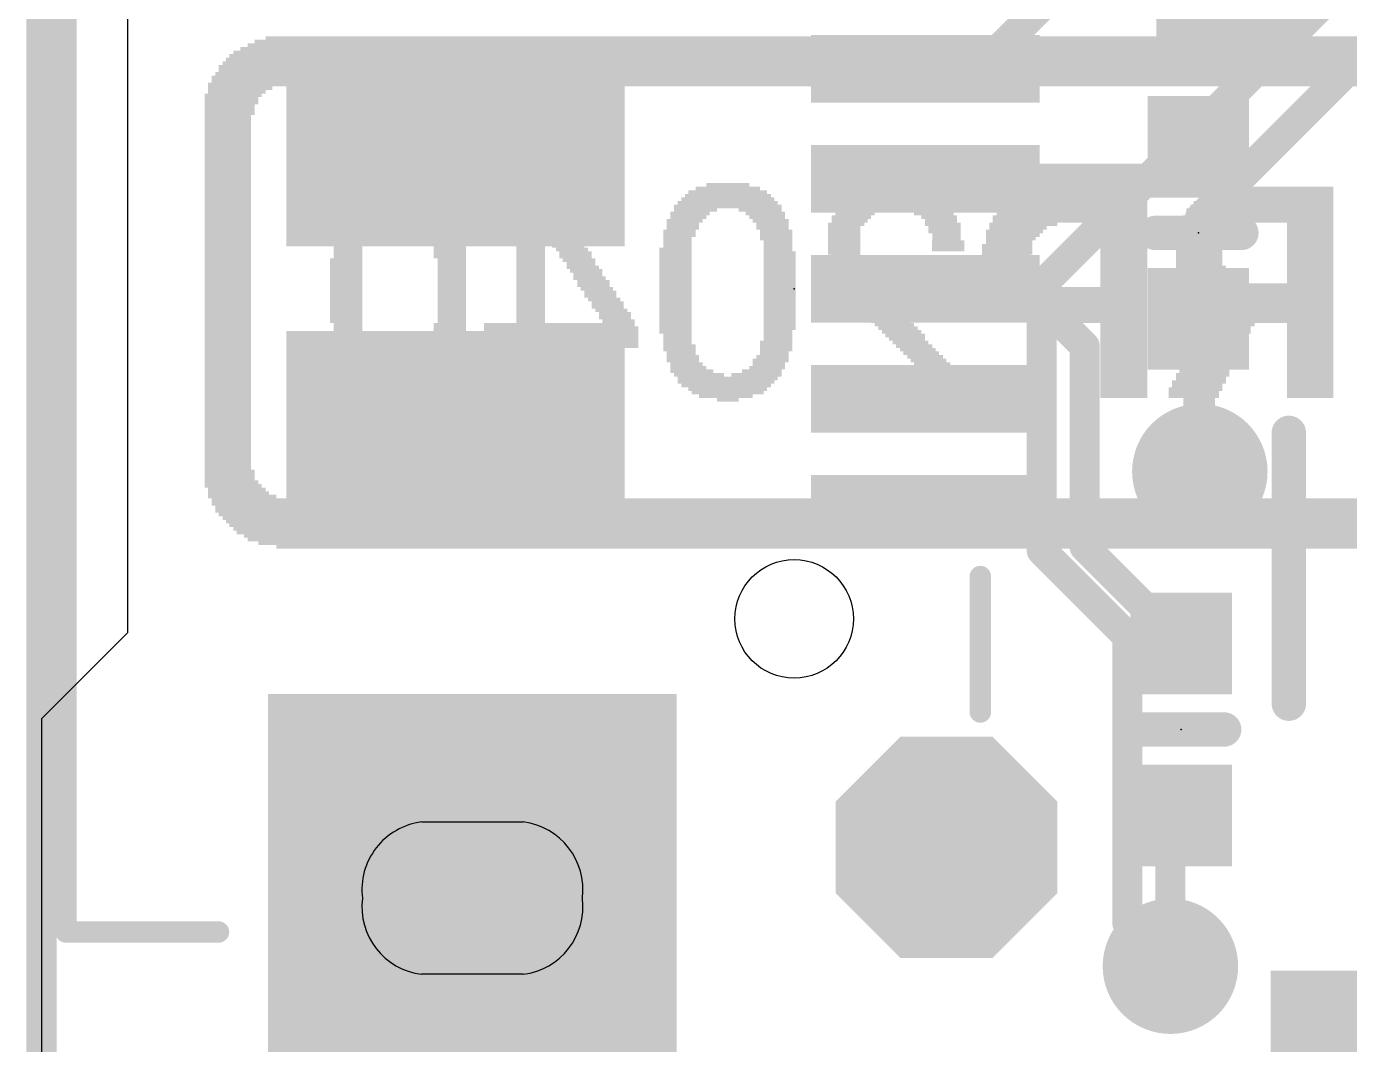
# Model space of a CAD drawing. Extents: x -0.1 to 35.6, y -0.1 to 17.9.
# Drawn here: x -0.09 to 7.73, y 4.43 to 10.44 of the extents above; entities that cross this region are included whole.
import ezdxf

# ---------------------------------------------------------------- set-up
doc = ezdxf.new("R2010")
doc.units = 0
for name, color, linetype in [('1', 12, 'CONTINUOUS'), ('16', 5, 'CONTINUOUS'), ('17', 110, 'CONTINUOUS'), ('18', 110, 'CONTINUOUS'), ('20', 53, 'CONTINUOUS'), ('201', 6, 'CONTINUOUS'), ('21', 40, 'CONTINUOUS'), ('23', 40, 'CONTINUOUS'), ('46', 140, 'CONTINUOUS')]:
    doc.layers.add(name, color=color, linetype=linetype)

# ---------------------------------------------------------------- blocks, each defined once
blk = doc.blocks.new('RECT')
blk.add_solid([(-0.5, -0.5), (0.5, -0.5), (-0.5, 0.5), (0.5, 0.5)])
blk = doc.blocks.new('OCTAGONP')
at = {"const_width": 0.5}
blk.add_lwpolyline([(-0.25, -0.1036), (-0.25, 0.1036), (-0.1036, 0.25), (0.1036, 0.25), (0.25, 0.1036), (0.25, -0.1036), (0.1036, -0.25), (-0.1036, -0.25), (-0.25, -0.1036), (-0.25, 0.1036)], dxfattribs=at)
blk = doc.blocks.new('SQUAREP')
blk.add_solid([(-0.5, -0.5), (0.5, -0.5), (-0.5, 0.5), (0.5, 0.5)])
blk = doc.blocks.new('ROUNDV')
at = {"const_width": 0.5}
blk.add_lwpolyline([(0, -0.25, 1), (0, 0.25, 1), (0, -0.25)], format="xyb", dxfattribs=at)

msp = doc.modelspace()

# ---------------------------------------------------------------- linework, layer by layer
at = {"layer": '1', "const_width": 0.1778}
for points in [[(0, 17.78), (0, 0)], [(6.1468, 10.7983), (5.5385, 10.19)], [(5.5385, 10.19), (5.22, 10.19)], [(6.8326, 9.7282), (6.8326, 9.54)], [(5.22, 9.54), (6.8326, 9.54)], [(5.22, 8.89), (5.8222, 8.89)], [(5.8222, 8.89), (6.1617, 8.5505)], [(6.8326, 8.7122), (6.8326, 7.8191)], [(6.1617, 8.5505), (6.1617, 7.3638)], [(6.8412, 7.8105), (6.8326, 7.8191)], [(6.731, 6.7945), (6.1617, 7.3638)], [(6.731, 5.7785), (6.6675, 5.715)], [(6.6675, 5.715), (6.6675, 4.8879)]]:
    msp.add_lwpolyline(points, dxfattribs=at)
at = {"layer": '1', "const_width": 0.0889}
for points in [[(5.22, 10.2345, 1), (5.22, 10.1456)], [(5.5071, 10.2214, 1), (5.5699, 10.1586)], [(5.5385, 10.1456, 1), (5.5385, 10.2345)], [(6.8771, 9.7282, 1), (6.7881, 9.7282)], [(5.22, 9.5845, 1), (5.22, 9.4956)], [(6.8326, 9.4956, 1), (6.8326, 9.5845)], [(6.7881, 9.54, 1), (6.8771, 9.54)], [(5.22, 8.9345, 1), (5.22, 8.8456)], [(5.8536, 8.9214, 1), (5.7907, 8.8586)], [(5.8222, 8.8456, 1), (5.8222, 8.9345)], [(6.8771, 8.7122, 1), (6.7881, 8.7122)], [(6.2062, 8.5505, 1), (6.1173, 8.5505)], [(6.1303, 8.519, 1), (6.1931, 8.5819)], [(6.864, 7.8505, 1), (6.8012, 7.7876)], [(6.7881, 7.8191, 1), (6.8771, 7.8191)], [(6.8097, 7.7791, 1), (6.8726, 7.8419)], [(6.1931, 7.3952, 1), (6.1303, 7.3324)], [(6.1173, 7.3638, 1), (6.2062, 7.3638)], [(6.6996, 6.7631, 1), (6.7624, 6.8259)], [(6.7624, 5.7471, 1), (6.6996, 5.8099)], [(6.6361, 5.7464, 1), (6.6989, 5.6836)], [(6.712, 5.715, 1), (6.6231, 5.715)], [(6.6231, 4.8879, 1), (6.712, 4.8879)]]:
    msp.add_lwpolyline(points, format="xyb", dxfattribs=at)
at = {"layer": '16', "const_width": 0.1778}
for points in [[(0, 17.78), (0, 0)], [(7.8413, 10.8458), (5.9077, 8.9122)], [(6.8412, 9.3068), (7.9737, 10.4394)], [(6.8412, 7.8105), (6.8412, 9.3068)], [(5.9077, 8.9122), (5.9077, 7.3438)], [(5.9077, 7.3438), (6.4135, 6.838)], [(6.4135, 6.838), (6.4135, 5.1418)], [(6.6675, 4.8879), (6.4135, 5.1418)]]:
    msp.add_lwpolyline(points, dxfattribs=at)
at = {"layer": '16', "const_width": 0.0889}
for points in [[(6.8856, 9.3068, 1), (6.7967, 9.3068)], [(6.8097, 9.3382, 1), (6.8726, 9.2754)], [(5.9522, 8.9122, 1), (5.8632, 8.9122)], [(5.8763, 8.9436, 1), (5.9391, 8.8808)], [(6.7967, 7.8105, 1), (6.8856, 7.8105)], [(5.9391, 7.3752, 1), (5.8763, 7.3124)], [(5.8632, 7.3438, 1), (5.9522, 7.3438)], [(6.458, 6.838, 1), (6.369, 6.838)], [(6.3821, 6.8066, 1), (6.4449, 6.8694)], [(6.369, 5.1418, 1), (6.458, 5.1418)], [(6.4449, 5.1733, 1), (6.3821, 5.1104)], [(6.6361, 4.8564, 1), (6.6989, 4.9193)]]:
    msp.add_lwpolyline(points, format="xyb", dxfattribs=at)
at = {"layer": '20'}
for p, q in [((0.508, 11.176), (0.508, 6.858)), ((0.508, 6.858), (0, 6.35)), ((0, 6.35), (0, 1.27))]:
    msp.add_line(p, q, dxfattribs=at)
msp.add_circle((4.445, 6.94), 0.35, dxfattribs=at)
at = {"layer": '21'}
for points, const_width in [([(0.145, 12.69), (0.145, 5.09)], 0.127), ([(7.0866, 9.2202), (6.5786, 9.2202)], 0.2032), ([(7.367, 6.439), (7.367, 8.039)], 0.2032), ([(5.545, 7.19), (5.545, 6.39)], 0.127), ([(6.985, 6.2865), (6.477, 6.2865)], 0.2032), ([(0.145, 5.09), (1.045, 5.09)], 0.127)]:
    msp.add_lwpolyline(points, dxfattribs=dict(at, const_width=const_width))
for points, const_width in [([(6.5786, 9.271, 1), (6.5786, 9.1694)], 0.1016), ([(7.0866, 9.1694, 1), (7.0866, 9.271)], 0.1016), ([(7.4178, 8.039, 1), (7.3162, 8.039)], 0.1016), ([(5.5767, 7.19, 1), (5.5133, 7.19)], 0.0635), ([(7.3162, 6.439, 1), (7.4178, 6.439)], 0.1016), ([(5.5133, 6.39, 1), (5.5767, 6.39)], 0.0635), ([(6.477, 6.3373, 1), (6.477, 6.2357)], 0.1016), ([(6.985, 6.2357, 1), (6.985, 6.3373)], 0.1016), ([(0.145, 5.1217, 1), (0.145, 5.0583)], 0.0635), ([(0.1133, 5.09, 1), (0.1768, 5.09)], 0.0635), ([(1.045, 5.0583, 1), (1.045, 5.1217)], 0.0635)]:
    msp.add_lwpolyline(points, format="xyb", dxfattribs=dict(at, const_width=const_width))
at = {"layer": '23'}
for p in [(6.8326, 9.2202), (4.445, 8.89), (6.731, 6.2865)]:
    msp.add_point(p, dxfattribs=at)
at = {"layer": '46'}
for p, q in [((2.245, 5.74), (2.845, 5.74)), ((2.845, 4.84), (2.245, 4.84))]:
    msp.add_line(p, q, dxfattribs=at)
for centre, start, end in [((2.295, 5.34), 97.125, 187.125), ((2.795, 5.34), 352.875, 82.875), ((2.295, 5.24), 172.875, 262.875), ((2.795, 5.24), 277.125, 7.125)]:
    msp.add_arc(centre, 0.4031, start, end, dxfattribs=at)

# ---------------------------------------------------------------- block references
at = {"layer": '1', "yscale": 0.8, "rotation": 90}
msp.add_blockref('RECT', (6.985, 10.7983), dxfattribs=at)
at = {"layer": '1'}
for p, xscale, yscale, rotation in [((5.22, 10.19), 0.4, 1.35, 270), ((6.8326, 9.7282), 0.6, 0.6, 270), ((5.22, 9.54), 0.4, 1.35, 270), ((5.22, 8.89), 0.4, 1.35, 270), ((6.8326, 8.7122), 0.6, 0.6, 270), ((5.22, 8.24), 0.4, 1.35, 270), ((5.22, 7.59), 0.4, 1.35, 270), ((6.731, 6.7945), 0.6, 0.6, 270), ((6.731, 5.7785), 0.6, 0.6, 270), ((7.88, 4.1125), 1.24, 1.5, 180)]:
    msp.add_blockref('RECT', p, dxfattribs=dict(at, xscale=xscale, yscale=yscale, rotation=rotation))
at = {"layer": '1', "xscale": 2}
for p in [(2.445, 9.64), (2.445, 8.14)]:
    msp.add_blockref('RECT', p, dxfattribs=at)
at = {"layer": '17', "xscale": 2.413, "yscale": 2.413}
msp.add_blockref('SQUAREP', (2.545, 5.29), dxfattribs=at)
msp.add_blockref('SQUAREP', (2.545, 5.29), dxfattribs=at)
at = {"layer": '17', "xscale": 1.308, "yscale": 1.308, "rotation": 270}
msp.add_blockref('OCTAGONP', (5.345, 5.59), dxfattribs=at)
msp.add_blockref('OCTAGONP', (5.345, 5.59), dxfattribs=at)
at = {"layer": '18', "xscale": 0.8001, "yscale": 0.8001}
for p in [(2.413, 9.652), (2.413, 9.652), (2.413, 8.1915), (2.413, 8.1915), (6.8412, 7.8105), (6.8412, 7.8105), (6.6675, 4.8879), (6.6675, 4.8879)]:
    msp.add_blockref('ROUNDV', p, dxfattribs=at)
at = {"layer": '201', "rotation": 180}
for p, xscale, yscale in [((5.9042, 10.3082), 9.4615, 0.0211), ((5.9055, 10.3293), 9.3777, 0.0211), ((5.9055, 10.3505), 9.2913, 0.0213), ((5.9055, 10.3717), 9.1643, 0.0211), ((5.9055, 10.2447), 9.6317, 0.0211), ((5.9042, 10.2658), 9.5885, 0.0211), ((5.8953, 10.287), 9.525, 0.0213), ((5.9055, 10.16), 9.7587, 0.0213), ((5.8941, 10.2023), 9.6952, 0.0211), ((5.9042, 10.1812), 9.7155, 0.0211), ((5.9055, 10.2235), 9.6723, 0.0213), ((5.8941, 10.0965), 9.8222, 0.0213), ((1.1735, 10.0753), 0.381, 0.0211), ((5.8953, 10.1388), 9.779, 0.0211), ((5.9055, 10.1177), 9.7993, 0.0211), ((1.1316, 10.033), 0.3378, 0.0213), ((1.1214, 10.0118), 0.3175, 0.0211), ((1.1532, 10.0542), 0.3404, 0.0211), ((1.1214, 9.9907), 0.3175, 0.0211), ((1.1113, 9.9695), 0.2972, 0.0213), ((1.1113, 9.9483), 0.2972, 0.0211), ((1.1113, 9.9272), 0.2972, 0.0211), ((1.0998, 9.906), 0.2743, 0.0213), ((1.0998, 9.8848), 0.2743, 0.0211), ((1.0998, 9.8637), 0.2743, 0.0211), ((1.0998, 9.8425), 0.2743, 0.0213), ((1.0998, 9.8213), 0.2743, 0.0211), ((1.0998, 9.8002), 0.2743, 0.0211), ((1.0998, 9.779), 0.2743, 0.0213), ((1.0998, 9.7578), 0.2743, 0.0211), ((1.0998, 9.7367), 0.2743, 0.0211), ((1.0998, 9.7155), 0.2743, 0.0213), ((1.0998, 9.6943), 0.2743, 0.0211), ((1.0998, 9.6732), 0.2743, 0.0211), ((1.0998, 9.652), 0.2743, 0.0213), ((1.0998, 9.6308), 0.2743, 0.0211), ((1.0998, 9.6097), 0.2743, 0.0211), ((1.0998, 9.5885), 0.2743, 0.0213), ((1.0998, 9.5673), 0.2743, 0.0211), ((1.0998, 9.5462), 0.2743, 0.0211), ((1.0998, 9.525), 0.2743, 0.0213), ((1.0998, 9.5038), 0.2743, 0.0211), ((1.0998, 9.4827), 0.2743, 0.0211), ((1.0998, 9.4615), 0.2743, 0.0213), ((2.1171, 9.4615), 0.4445, 0.0213), ((2.1057, 9.4827), 0.381, 0.0211), ((2.1057, 9.5038), 0.254, 0.0211), ((2.8994, 9.4827), 0.1905, 0.0211), ((2.9096, 9.4615), 0.2108, 0.0213), ((4.0526, 9.4615), 0.4648, 0.0213), ((4.0538, 9.4827), 0.381, 0.0211), ((4.0538, 9.5038), 0.254, 0.0211), ((5.0267, 9.4615), 0.4674, 0.0213), ((5.0267, 9.4827), 0.381, 0.0211), ((5.0267, 9.5038), 0.254, 0.0211), ((6.1697, 9.4615), 0.7214, 0.0213), ((6.2014, 9.4827), 0.6579, 0.0211), ((7.2708, 9.4615), 0.7188, 0.0213), ((7.3127, 9.4827), 0.635, 0.0211), ((1.0998, 9.4403), 0.2743, 0.0211), ((1.0998, 9.4192), 0.2743, 0.0211), ((1.0998, 9.398), 0.2743, 0.0213), ((1.0998, 9.3768), 0.2743, 0.0211), ((2.1057, 9.3768), 0.635, 0.0211), ((2.1057, 9.398), 0.5944, 0.0213), ((2.1057, 9.4192), 0.5486, 0.0211), ((2.1057, 9.4403), 0.508, 0.0211), ((2.921, 9.4192), 0.2337, 0.0211), ((2.921, 9.398), 0.2337, 0.0213), ((2.9096, 9.4403), 0.2108, 0.0211), ((2.9312, 9.3768), 0.254, 0.0211), ((4.0538, 9.3768), 0.635, 0.0211), ((4.0526, 9.398), 0.5918, 0.0213), ((4.0538, 9.4192), 0.5486, 0.0211), ((4.0538, 9.4403), 0.508, 0.0211), ((5.0267, 9.398), 0.635, 0.0213), ((5.0381, 9.3768), 0.6579, 0.0211), ((5.0267, 9.4192), 0.5944, 0.0211), ((5.0368, 9.4403), 0.5283, 0.0211), ((6.1062, 9.3768), 0.8484, 0.0211), ((6.1176, 9.398), 0.8255, 0.0213), ((6.1278, 9.4192), 0.8052, 0.0211), ((6.1493, 9.4403), 0.762, 0.0211), ((7.2073, 9.3768), 0.8458, 0.0211), ((7.2174, 9.398), 0.8255, 0.0213), ((7.239, 9.4192), 0.7823, 0.0211), ((7.2492, 9.4403), 0.762, 0.0211), ((1.0998, 9.3557), 0.2743, 0.0211), ((1.0998, 9.3345), 0.2743, 0.0213), ((1.0998, 9.3133), 0.2743, 0.0211), ((1.0998, 9.2922), 0.2743, 0.0211), ((1.8517, 9.2922), 0.2134, 0.0211), ((1.8834, 9.3345), 0.2311, 0.0213), ((1.8733, 9.3133), 0.2108, 0.0211), ((1.9152, 9.3557), 0.254, 0.0211), ((2.2962, 9.3557), 0.254, 0.0211), ((2.3279, 9.3345), 0.2311, 0.0213), ((2.3482, 9.3133), 0.1905, 0.0211), ((2.3597, 9.2922), 0.2134, 0.0211), ((2.9413, 9.3557), 0.2743, 0.0211), ((2.9413, 9.3345), 0.2743, 0.0213), ((2.9527, 9.3133), 0.2972, 0.0211), ((2.9629, 9.2922), 0.3175, 0.0211), ((3.7986, 9.2922), 0.2108, 0.0211), ((3.8303, 9.3345), 0.2337, 0.0213), ((3.8202, 9.3133), 0.2134, 0.0211), ((3.8633, 9.3557), 0.254, 0.0211), ((4.2443, 9.3557), 0.254, 0.0211), ((4.2748, 9.3345), 0.2337, 0.0213), ((4.2862, 9.3133), 0.2108, 0.0211), ((4.3066, 9.2922), 0.2108, 0.0211), ((4.7828, 9.3133), 0.2337, 0.0211), ((4.7727, 9.2922), 0.2134, 0.0211), ((4.826, 9.3557), 0.2743, 0.0211), ((4.8044, 9.3345), 0.2311, 0.0213), ((5.2502, 9.3557), 0.2743, 0.0211), ((5.2705, 9.3345), 0.2337, 0.0213), ((5.3022, 9.3133), 0.2108, 0.0211), ((5.3124, 9.2922), 0.1905, 0.0211), ((6.0744, 9.3133), 0.9119, 0.0211), ((6.0744, 9.2922), 0.9119, 0.0211), ((6.0858, 9.3345), 0.889, 0.0213), ((6.096, 9.3557), 0.8687, 0.0211), ((7.1755, 9.2922), 0.9093, 0.0211), ((7.1857, 9.3133), 0.889, 0.0211), ((7.1958, 9.3557), 0.8687, 0.0211), ((7.1958, 9.3345), 0.8687, 0.0213), ((1.0998, 9.271), 0.2743, 0.0213), ((1.0998, 9.2498), 0.2743, 0.0211), ((1.0998, 9.2287), 0.2743, 0.0211), ((1.8415, 9.271), 0.193, 0.0213), ((1.8415, 9.2498), 0.193, 0.0211), ((1.8301, 9.2287), 0.1702, 0.0211), ((2.3711, 9.271), 0.1905, 0.0213), ((2.3914, 9.2498), 0.1905, 0.0211), ((2.3914, 9.2287), 0.1905, 0.0211), ((2.9629, 9.271), 0.3175, 0.0213), ((2.9845, 9.2287), 0.3607, 0.0211), ((2.9731, 9.2498), 0.3378, 0.0211), ((3.7681, 9.2287), 0.1905, 0.0211), ((3.7884, 9.271), 0.1905, 0.0213), ((3.7884, 9.2498), 0.1905, 0.0211), ((4.3167, 9.271), 0.1905, 0.0213), ((4.3167, 9.2498), 0.1905, 0.0211), ((4.3396, 9.2287), 0.1905, 0.0211), ((4.7523, 9.271), 0.2134, 0.0213), ((4.7409, 9.2498), 0.1905, 0.0211), ((4.7409, 9.2287), 0.1905, 0.0211), ((5.3226, 9.271), 0.2108, 0.0213), ((5.3327, 9.2498), 0.1905, 0.0211), ((5.3327, 9.2287), 0.1905, 0.0211), ((5.7468, 9.2287), 0.3378, 0.0211), ((5.7988, 9.271), 0.4013, 0.0213), ((5.7671, 9.2498), 0.3378, 0.0211), ((6.3919, 9.271), 0.2769, 0.0213), ((6.3919, 9.2498), 0.2769, 0.0211), ((6.3919, 9.2287), 0.2769, 0.0211), ((6.8694, 9.2287), 0.3378, 0.0211), ((6.9317, 9.271), 0.4216, 0.0213), ((6.8898, 9.2498), 0.3378, 0.0211), ((7.493, 9.271), 0.2743, 0.0213), ((7.493, 9.2498), 0.2743, 0.0211), ((7.493, 9.2287), 0.2743, 0.0211), ((1.0998, 9.2075), 0.2743, 0.0213), ((1.0998, 9.1863), 0.2743, 0.0211), ((1.0998, 9.1652), 0.2743, 0.0211), ((1.0998, 9.144), 0.2743, 0.0213), ((1.8199, 9.2075), 0.1905, 0.0213), ((1.8199, 9.1863), 0.1905, 0.0211), ((1.8098, 9.1652), 0.1702, 0.0211), ((1.8098, 9.144), 0.1702, 0.0213), ((2.3914, 9.2075), 0.1905, 0.0213), ((2.4016, 9.1863), 0.1702, 0.0211), ((2.4016, 9.1652), 0.1702, 0.0211), ((2.4117, 9.144), 0.1905, 0.0213), ((2.8893, 9.2075), 0.1702, 0.0213), ((2.8893, 9.1863), 0.1702, 0.0211), ((2.8893, 9.1652), 0.1702, 0.0211), ((2.8893, 9.144), 0.1702, 0.0213), ((3.0798, 9.2075), 0.1702, 0.0213), ((3.0899, 9.1863), 0.1905, 0.0211), ((3.1102, 9.1652), 0.1905, 0.0211), ((3.1102, 9.144), 0.1905, 0.0213), ((3.7681, 9.2075), 0.1905, 0.0213), ((3.7567, 9.1863), 0.1676, 0.0211), ((3.7567, 9.1652), 0.1676, 0.0211), ((3.7567, 9.144), 0.1676, 0.0213), ((4.3396, 9.2075), 0.1905, 0.0213), ((4.3396, 9.1863), 0.1905, 0.0211), ((4.3498, 9.1652), 0.1702, 0.0211), ((4.3498, 9.144), 0.1702, 0.0213), ((4.7409, 9.2075), 0.1905, 0.0213), ((4.7409, 9.1863), 0.1905, 0.0211), ((4.7409, 9.1652), 0.1905, 0.0211), ((4.7409, 9.144), 0.1905, 0.0213), ((5.3556, 9.1652), 0.1905, 0.0211), ((5.3556, 9.144), 0.1905, 0.0213), ((5.3442, 9.2075), 0.1676, 0.0213), ((5.3442, 9.1863), 0.1676, 0.0211), ((5.7036, 9.144), 0.2972, 0.0213), ((5.7366, 9.2075), 0.3175, 0.0213), ((5.715, 9.1652), 0.2743, 0.0211), ((5.7252, 9.1863), 0.2946, 0.0211), ((6.3919, 9.2075), 0.2769, 0.0213), ((6.3919, 9.1863), 0.2769, 0.0211), ((6.3919, 9.1652), 0.2769, 0.0211), ((6.3919, 9.144), 0.2769, 0.0213), ((6.858, 9.2075), 0.315, 0.0213), ((6.8478, 9.1863), 0.2946, 0.0211), ((6.8377, 9.1652), 0.2743, 0.0211), ((6.8377, 9.144), 0.2743, 0.0213), ((7.493, 9.2075), 0.2743, 0.0213), ((7.493, 9.1863), 0.2743, 0.0211), ((7.493, 9.1652), 0.2743, 0.0211), ((7.493, 9.144), 0.2743, 0.0213), ((1.0998, 9.1228), 0.2743, 0.0211), ((1.0998, 9.1017), 0.2743, 0.0211), ((1.0998, 9.0805), 0.2743, 0.0213), ((1.0998, 9.0593), 0.2743, 0.0211), ((1.7996, 9.0593), 0.1905, 0.0211), ((1.8098, 9.1228), 0.1702, 0.0211), ((1.8098, 9.1017), 0.1702, 0.0211), ((1.8098, 9.0805), 0.1702, 0.0213), ((2.4117, 9.1228), 0.1905, 0.0211), ((2.4117, 9.1017), 0.1905, 0.0211), ((2.4117, 9.0805), 0.1905, 0.0213), ((2.4232, 9.0593), 0.1676, 0.0211), ((2.8893, 9.1228), 0.1702, 0.0211), ((2.8893, 9.1017), 0.1702, 0.0211), ((2.8893, 9.0805), 0.1702, 0.0213), ((2.8893, 9.0593), 0.1702, 0.0211), ((3.1331, 9.1228), 0.1905, 0.0211), ((3.1534, 9.1017), 0.1905, 0.0211), ((3.1534, 9.0805), 0.1905, 0.0213), ((3.175, 9.0593), 0.193, 0.0211), ((3.7452, 9.1228), 0.1905, 0.0211), ((3.7452, 9.1017), 0.1905, 0.0211), ((3.7452, 9.0805), 0.1905, 0.0213), ((3.7452, 9.0593), 0.1905, 0.0211), ((4.3599, 9.1017), 0.1905, 0.0211), ((4.3599, 9.0805), 0.1905, 0.0213), ((4.3599, 9.0593), 0.1905, 0.0211), ((4.3498, 9.1228), 0.1702, 0.0211), ((4.7409, 9.1228), 0.1905, 0.0211), ((4.7409, 9.1017), 0.1905, 0.0211), ((4.7511, 9.0805), 0.1702, 0.0213), ((4.7625, 9.0593), 0.193, 0.0211), ((5.3556, 9.1228), 0.1905, 0.0211), ((5.6934, 9.0805), 0.2769, 0.0213), ((5.7036, 9.1228), 0.2972, 0.0211), ((5.7036, 9.1017), 0.2972, 0.0211), ((5.7036, 9.0593), 0.2972, 0.0211), ((6.3919, 9.1228), 0.2769, 0.0211), ((6.3919, 9.1017), 0.2769, 0.0211), ((6.3919, 9.0805), 0.2769, 0.0213), ((6.3919, 9.0593), 0.2769, 0.0211), ((6.8377, 9.1228), 0.2743, 0.0211), ((6.8377, 9.1017), 0.2743, 0.0211), ((6.8377, 9.0805), 0.2743, 0.0213), ((6.8377, 9.0593), 0.2743, 0.0211), ((7.493, 9.1228), 0.2743, 0.0211), ((7.493, 9.1017), 0.2743, 0.0211), ((7.493, 9.0805), 0.2743, 0.0213), ((7.493, 9.0593), 0.2743, 0.0211), ((1.0998, 9.0382), 0.2743, 0.0211), ((1.0998, 9.017), 0.2743, 0.0213), ((1.0998, 8.9958), 0.2743, 0.0211), ((1.7996, 9.0382), 0.1905, 0.0211), ((1.7996, 9.017), 0.1905, 0.0213), ((1.7996, 8.9958), 0.1905, 0.0211), ((2.4232, 9.0382), 0.1676, 0.0211), ((2.4232, 9.017), 0.1676, 0.0213), ((2.4232, 8.9958), 0.1676, 0.0211), ((2.8893, 9.0382), 0.1702, 0.0211), ((2.8893, 9.017), 0.1702, 0.0213), ((2.8893, 8.9958), 0.1702, 0.0211), ((3.1864, 9.0382), 0.1702, 0.0211), ((3.1966, 9.017), 0.1905, 0.0213), ((3.2169, 8.9958), 0.1905, 0.0211), ((3.7452, 9.0382), 0.1905, 0.0211), ((3.7452, 9.017), 0.1905, 0.0213), ((3.7452, 8.9958), 0.1905, 0.0211), ((4.3599, 9.0382), 0.1905, 0.0211), ((4.3599, 9.017), 0.1905, 0.0213), ((4.3599, 8.9958), 0.1905, 0.0211), ((4.7625, 9.0382), 0.193, 0.0211), ((4.7841, 9.017), 0.1905, 0.0213), ((4.7841, 8.9958), 0.1905, 0.0211), ((5.7036, 9.0382), 0.2972, 0.0211), ((5.7036, 9.017), 0.2972, 0.0213), ((5.715, 8.9958), 0.2743, 0.0211), ((6.3919, 9.0382), 0.2769, 0.0211), ((6.3919, 9.017), 0.2769, 0.0213), ((6.3919, 8.9958), 0.2769, 0.0211), ((6.8377, 9.0382), 0.2743, 0.0211), ((6.8478, 9.017), 0.2946, 0.0213), ((6.858, 8.9958), 0.2743, 0.0211), ((7.493, 9.0382), 0.2743, 0.0211), ((7.493, 9.017), 0.2743, 0.0213), ((7.493, 8.9958), 0.2743, 0.0211), ((1.0998, 8.9747), 0.2743, 0.0211), ((1.0998, 8.9535), 0.2743, 0.0213), ((1.0998, 8.9323), 0.2743, 0.0211), ((1.0998, 8.9112), 0.2743, 0.0211), ((1.7996, 8.9747), 0.1905, 0.0211), ((1.7996, 8.9535), 0.1905, 0.0213), ((1.7996, 8.9323), 0.1905, 0.0211), ((1.7996, 8.9112), 0.1905, 0.0211), ((2.4232, 8.9747), 0.1676, 0.0211), ((2.4232, 8.9535), 0.1676, 0.0213), ((2.4232, 8.9323), 0.1676, 0.0211), ((2.4232, 8.9112), 0.1676, 0.0211), ((2.8893, 8.9747), 0.1702, 0.0211), ((2.8893, 8.9535), 0.1702, 0.0213), ((2.8893, 8.9323), 0.1702, 0.0211), ((2.8893, 8.9112), 0.1702, 0.0211), ((3.2271, 8.9747), 0.1702, 0.0211), ((3.2372, 8.9535), 0.1905, 0.0213), ((3.2601, 8.9323), 0.1905, 0.0211), ((3.2601, 8.9112), 0.1905, 0.0211), ((3.7452, 8.9747), 0.1905, 0.0211), ((3.7452, 8.9535), 0.1905, 0.0213), ((3.7452, 8.9323), 0.1905, 0.0211), ((3.7452, 8.9112), 0.1905, 0.0211), ((4.3599, 8.9747), 0.1905, 0.0211), ((4.3599, 8.9535), 0.1905, 0.0213), ((4.3599, 8.9323), 0.1905, 0.0211), ((4.3599, 8.9112), 0.1905, 0.0211), ((4.8044, 8.9747), 0.1905, 0.0211), ((4.8146, 8.9535), 0.2108, 0.0213), ((4.8247, 8.9323), 0.1905, 0.0211), ((4.8362, 8.9112), 0.2134, 0.0211), ((5.7366, 8.9535), 0.3175, 0.0213), ((5.7569, 8.9323), 0.3581, 0.0211), ((5.7252, 8.9747), 0.2946, 0.0211), ((5.7988, 8.9112), 0.4013, 0.0211), ((6.3919, 8.9747), 0.2769, 0.0211), ((6.3919, 8.9535), 0.2769, 0.0213), ((6.3919, 8.9323), 0.2769, 0.0211), ((6.3919, 8.9112), 0.2769, 0.0211), ((6.8682, 8.9747), 0.2946, 0.0211), ((6.8898, 8.9535), 0.3378, 0.0213), ((6.9215, 8.9323), 0.3607, 0.0211), ((7.1857, 8.9112), 0.889, 0.0211), ((7.493, 8.9747), 0.2743, 0.0211), ((7.493, 8.9535), 0.2743, 0.0213), ((7.493, 8.9323), 0.2743, 0.0211), ((1.0998, 8.89), 0.2743, 0.0213), ((1.0998, 8.8688), 0.2743, 0.0211), ((1.0998, 8.8477), 0.2743, 0.0211), ((1.0998, 8.8265), 0.2743, 0.0213), ((1.7996, 8.89), 0.1905, 0.0213), ((1.7996, 8.8688), 0.1905, 0.0211), ((1.7996, 8.8477), 0.1905, 0.0211), ((1.7996, 8.8265), 0.1905, 0.0213), ((2.4232, 8.89), 0.1676, 0.0213), ((2.4232, 8.8688), 0.1676, 0.0211), ((2.4232, 8.8477), 0.1676, 0.0211), ((2.4232, 8.8265), 0.1676, 0.0213), ((2.8893, 8.89), 0.1702, 0.0213), ((2.8893, 8.8688), 0.1702, 0.0211), ((2.8893, 8.8477), 0.1702, 0.0211), ((2.8893, 8.8265), 0.1702, 0.0213), ((3.2804, 8.89), 0.1905, 0.0213), ((3.3007, 8.8688), 0.1905, 0.0211), ((3.3007, 8.8477), 0.1905, 0.0211), ((3.3236, 8.8265), 0.1905, 0.0213), ((3.7452, 8.89), 0.1905, 0.0213), ((3.7452, 8.8688), 0.1905, 0.0211), ((3.7452, 8.8477), 0.1905, 0.0211), ((3.7452, 8.8265), 0.1905, 0.0213), ((4.3599, 8.89), 0.1905, 0.0213), ((4.3599, 8.8688), 0.1905, 0.0211), ((4.3599, 8.8477), 0.1905, 0.0211), ((4.3599, 8.8265), 0.1905, 0.0213), ((4.8578, 8.89), 0.2108, 0.0213), ((4.8895, 8.8477), 0.2337, 0.0211), ((4.8781, 8.8688), 0.2108, 0.0211), ((4.9098, 8.8265), 0.2337, 0.0213), ((6.0643, 8.89), 0.9322, 0.0213), ((6.0744, 8.8688), 0.9119, 0.0211), ((6.0744, 8.8477), 0.9119, 0.0211), ((6.0858, 8.8265), 0.889, 0.0213), ((7.1958, 8.89), 0.8687, 0.0213), ((7.1958, 8.8688), 0.8687, 0.0211), ((7.2073, 8.8477), 0.8458, 0.0211), ((7.2174, 8.8265), 0.8255, 0.0213), ((1.0998, 8.8053), 0.2743, 0.0211), ((1.0998, 8.7842), 0.2743, 0.0211), ((1.0998, 8.763), 0.2743, 0.0213), ((1.0998, 8.7418), 0.2743, 0.0211), ((1.7996, 8.8053), 0.1905, 0.0211), ((1.7996, 8.7842), 0.1905, 0.0211), ((1.7996, 8.763), 0.1905, 0.0213), ((1.7996, 8.7418), 0.1905, 0.0211), ((2.4232, 8.8053), 0.1676, 0.0211), ((2.4232, 8.7842), 0.1676, 0.0211), ((2.4232, 8.763), 0.1676, 0.0213), ((2.4232, 8.7418), 0.1676, 0.0211), ((2.8893, 8.8053), 0.1702, 0.0211), ((2.8893, 8.7842), 0.1702, 0.0211), ((2.8893, 8.763), 0.1702, 0.0213), ((2.8893, 8.7418), 0.1702, 0.0211), ((3.3439, 8.8053), 0.1905, 0.0211), ((3.3439, 8.7842), 0.1905, 0.0211), ((3.3655, 8.763), 0.188, 0.0213), ((3.3871, 8.7418), 0.1905, 0.0211), ((3.7452, 8.8053), 0.1905, 0.0211), ((3.7452, 8.7842), 0.1905, 0.0211), ((3.7452, 8.763), 0.1905, 0.0213), ((3.7452, 8.7418), 0.1905, 0.0211), ((4.3599, 8.8053), 0.1905, 0.0211), ((4.3599, 8.7842), 0.1905, 0.0211), ((4.3599, 8.763), 0.1905, 0.0213), ((4.3599, 8.7418), 0.1905, 0.0211), ((4.9213, 8.8053), 0.2108, 0.0211), ((4.9416, 8.7842), 0.2108, 0.0211), ((4.9644, 8.763), 0.2108, 0.0213), ((4.9848, 8.7418), 0.2108, 0.0211), ((6.096, 8.8053), 0.8687, 0.0211), ((6.1062, 8.7842), 0.8484, 0.0211), ((6.1278, 8.763), 0.8052, 0.0213), ((6.1379, 8.7418), 0.7849, 0.0211), ((7.239, 8.8053), 0.7823, 0.0211), ((7.2492, 8.7842), 0.762, 0.0211), ((7.2593, 8.7418), 0.7417, 0.0211), ((7.2708, 8.763), 0.7188, 0.0213), ((1.0998, 8.7207), 0.2743, 0.0211), ((1.0998, 8.6995), 0.2743, 0.0213), ((1.0998, 8.6783), 0.2743, 0.0211), ((1.7996, 8.7207), 0.1905, 0.0211), ((1.7996, 8.6995), 0.1905, 0.0213), ((1.8098, 8.6783), 0.1702, 0.0211), ((2.4117, 8.6783), 0.1905, 0.0211), ((2.4232, 8.7207), 0.1676, 0.0211), ((2.4232, 8.6995), 0.1676, 0.0213), ((3.0582, 8.6783), 0.889, 0.0211), ((2.8893, 8.7207), 0.1702, 0.0211), ((2.8893, 8.6995), 0.1702, 0.0213), ((3.3871, 8.7207), 0.1905, 0.0211), ((3.4074, 8.6995), 0.1905, 0.0213), ((3.7452, 8.7207), 0.1905, 0.0211), ((3.7452, 8.6995), 0.1905, 0.0213), ((3.7452, 8.6783), 0.1905, 0.0211), ((4.3599, 8.7207), 0.1905, 0.0211), ((4.3599, 8.6995), 0.1905, 0.0213), ((4.3599, 8.6783), 0.1905, 0.0211), ((5.0063, 8.7207), 0.2134, 0.0211), ((5.0165, 8.6995), 0.2337, 0.0213), ((5.0368, 8.6783), 0.2337, 0.0211), ((6.1595, 8.7207), 0.7417, 0.0211), ((6.2014, 8.6995), 0.6579, 0.0213), ((6.3919, 8.6783), 0.2769, 0.0211), ((7.2492, 8.6995), 0.762, 0.0213), ((7.0168, 8.6783), 0.2972, 0.0211), ((7.2593, 8.7207), 0.7417, 0.0211), ((7.493, 8.6783), 0.2743, 0.0211), ((1.0998, 8.6572), 0.2743, 0.0211), ((1.0998, 8.636), 0.2743, 0.0213), ((1.0998, 8.6148), 0.2743, 0.0211), ((1.0998, 8.5937), 0.2743, 0.0211), ((1.8098, 8.6572), 0.1702, 0.0211), ((1.8098, 8.636), 0.1702, 0.0213), ((1.8098, 8.6148), 0.1702, 0.0211), ((1.8098, 8.5937), 0.1702, 0.0211), ((2.4117, 8.6572), 0.1905, 0.0211), ((2.4117, 8.636), 0.1905, 0.0213), ((2.4117, 8.6148), 0.1905, 0.0211), ((2.4016, 8.5937), 0.1702, 0.0211), ((3.0696, 8.6572), 0.9119, 0.0211), ((3.0696, 8.636), 0.9119, 0.0213), ((3.0696, 8.6148), 0.9119, 0.0211), ((3.0696, 8.5937), 0.9119, 0.0211), ((3.7452, 8.6572), 0.1905, 0.0211), ((3.7452, 8.636), 0.1905, 0.0213), ((3.7567, 8.6148), 0.1676, 0.0211), ((3.7567, 8.5937), 0.1676, 0.0211), ((4.3599, 8.6572), 0.1905, 0.0211), ((4.3498, 8.636), 0.1702, 0.0213), ((4.3498, 8.6148), 0.1702, 0.0211), ((4.3498, 8.5937), 0.1702, 0.0211), ((5.0584, 8.6572), 0.2311, 0.0211), ((5.08, 8.636), 0.2337, 0.0213), ((5.1003, 8.6148), 0.2337, 0.0211), ((5.1118, 8.5937), 0.2108, 0.0211), ((6.3919, 8.6572), 0.2769, 0.0211), ((6.3919, 8.636), 0.2769, 0.0213), ((6.3919, 8.6148), 0.2769, 0.0211), ((6.3919, 8.5937), 0.2769, 0.0211), ((6.9736, 8.6148), 0.2972, 0.0211), ((6.9736, 8.5937), 0.2972, 0.0211), ((6.9952, 8.6572), 0.2946, 0.0211), ((6.9952, 8.636), 0.2946, 0.0213), ((7.493, 8.6572), 0.2743, 0.0211), ((7.493, 8.636), 0.2743, 0.0213), ((7.493, 8.6148), 0.2743, 0.0211), ((7.493, 8.5937), 0.2743, 0.0211), ((1.0998, 8.5725), 0.2743, 0.0213), ((1.0998, 8.5513), 0.2743, 0.0211), ((1.0998, 8.5302), 0.2743, 0.0211), ((1.0998, 8.509), 0.2743, 0.0213), ((1.8199, 8.5725), 0.1905, 0.0213), ((1.8199, 8.5513), 0.1905, 0.0211), ((1.8301, 8.5302), 0.1702, 0.0211), ((1.8415, 8.509), 0.193, 0.0213), ((2.3914, 8.5513), 0.1905, 0.0211), ((2.3914, 8.5302), 0.1905, 0.0211), ((2.3914, 8.509), 0.1905, 0.0213), ((2.4016, 8.5725), 0.1702, 0.0213), ((3.0696, 8.5725), 0.9119, 0.0213), ((3.0696, 8.5513), 0.9119, 0.0211), ((2.8893, 8.5302), 0.1702, 0.0211), ((2.8893, 8.509), 0.1702, 0.0213), ((3.7681, 8.5513), 0.1905, 0.0211), ((3.7681, 8.5302), 0.1905, 0.0211), ((3.7567, 8.5725), 0.1676, 0.0213), ((3.7783, 8.509), 0.1702, 0.0213), ((4.3396, 8.5725), 0.1905, 0.0213), ((4.3396, 8.5513), 0.1905, 0.0211), ((4.3396, 8.5302), 0.1905, 0.0211), ((4.3282, 8.509), 0.1676, 0.0213), ((5.1321, 8.5725), 0.2108, 0.0213), ((5.1537, 8.5513), 0.2134, 0.0211), ((5.1753, 8.5302), 0.2108, 0.0211), ((5.1956, 8.509), 0.2108, 0.0213), ((6.3919, 8.5725), 0.2769, 0.0213), ((6.3919, 8.5513), 0.2769, 0.0211), ((6.3919, 8.5302), 0.2769, 0.0211), ((6.3919, 8.509), 0.2769, 0.0213), ((6.9202, 8.509), 0.3175, 0.0213), ((6.9431, 8.5513), 0.3175, 0.0211), ((6.9317, 8.5302), 0.2946, 0.0211), ((6.9533, 8.5725), 0.2972, 0.0213), ((7.493, 8.5725), 0.2743, 0.0213), ((7.493, 8.5513), 0.2743, 0.0211), ((7.493, 8.5302), 0.2743, 0.0211), ((7.493, 8.509), 0.2743, 0.0213), ((1.0998, 8.4878), 0.2743, 0.0211), ((1.0998, 8.4667), 0.2743, 0.0211), ((1.0998, 8.4455), 0.2743, 0.0213), ((1.8415, 8.4878), 0.193, 0.0211), ((1.8517, 8.4667), 0.2134, 0.0211), ((1.8631, 8.4455), 0.1905, 0.0213), ((2.3597, 8.4455), 0.2134, 0.0213), ((2.3711, 8.4878), 0.1905, 0.0211), ((2.3711, 8.4667), 0.1905, 0.0211), ((2.8893, 8.4878), 0.1702, 0.0211), ((2.8893, 8.4667), 0.1702, 0.0211), ((2.8893, 8.4455), 0.1702, 0.0213), ((3.7884, 8.4878), 0.1905, 0.0211), ((3.7884, 8.4667), 0.1905, 0.0211), ((3.8087, 8.4455), 0.1905, 0.0213), ((4.3066, 8.4667), 0.2108, 0.0211), ((4.2964, 8.4455), 0.1905, 0.0213), ((4.3167, 8.4878), 0.1905, 0.0211), ((5.2184, 8.4878), 0.2108, 0.0211), ((5.2388, 8.4667), 0.2108, 0.0211), ((5.2603, 8.4455), 0.2134, 0.0213), ((6.3919, 8.4878), 0.2769, 0.0211), ((6.3919, 8.4667), 0.2769, 0.0211), ((6.3919, 8.4455), 0.2769, 0.0213), ((6.8999, 8.4667), 0.3175, 0.0211), ((6.8898, 8.4455), 0.2972, 0.0213), ((6.9101, 8.4878), 0.2972, 0.0211), ((7.493, 8.4878), 0.2743, 0.0211), ((7.493, 8.4667), 0.2743, 0.0211), ((7.493, 8.4455), 0.2743, 0.0213), ((1.0998, 8.4243), 0.2743, 0.0211), ((1.0998, 8.4032), 0.2743, 0.0211), ((1.0998, 8.382), 0.2743, 0.0213), ((1.0998, 8.3608), 0.2743, 0.0211), ((1.8733, 8.4243), 0.2108, 0.0211), ((1.905, 8.4032), 0.2337, 0.0211), ((1.9368, 8.382), 0.2972, 0.0213), ((2.1057, 8.3608), 0.5944, 0.0211), ((2.2746, 8.382), 0.2972, 0.0213), ((2.3178, 8.4032), 0.2515, 0.0211), ((2.3381, 8.4243), 0.2108, 0.0211), ((2.8893, 8.4243), 0.1702, 0.0211), ((2.8893, 8.4032), 0.1702, 0.0211), ((2.8893, 8.382), 0.1702, 0.0213), ((2.8893, 8.3608), 0.1702, 0.0211), ((3.8202, 8.4243), 0.2134, 0.0211), ((3.8405, 8.4032), 0.254, 0.0211), ((3.8837, 8.382), 0.2946, 0.0213), ((4.0526, 8.3608), 0.5918, 0.0211), ((4.2228, 8.382), 0.2972, 0.0213), ((4.2545, 8.4032), 0.2337, 0.0211), ((4.2862, 8.4243), 0.2108, 0.0211), ((4.9949, 8.382), 0.8255, 0.0213), ((4.9949, 8.3608), 0.8255, 0.0211), ((5.2705, 8.4243), 0.2337, 0.0211), ((5.2908, 8.4032), 0.2337, 0.0211), ((6.3919, 8.4243), 0.2769, 0.0211), ((6.3919, 8.4032), 0.2769, 0.0211), ((6.3919, 8.382), 0.2769, 0.0213), ((6.3919, 8.3608), 0.2769, 0.0211), ((6.858, 8.382), 0.315, 0.0213), ((6.8478, 8.3608), 0.2946, 0.0211), ((6.8796, 8.4243), 0.3175, 0.0211), ((6.8682, 8.4032), 0.2946, 0.0211), ((7.493, 8.4243), 0.2743, 0.0211), ((7.493, 8.4032), 0.2743, 0.0211), ((7.493, 8.382), 0.2743, 0.0213), ((7.493, 8.3608), 0.2743, 0.0211), ((1.0998, 8.3397), 0.2743, 0.0211), ((1.0998, 8.3185), 0.2743, 0.0213), ((1.0998, 8.2973), 0.2743, 0.0211), ((1.0998, 8.2762), 0.2743, 0.0211), ((2.1171, 8.3397), 0.5715, 0.0211), ((2.1158, 8.3185), 0.5283, 0.0213), ((2.1057, 8.2973), 0.4674, 0.0211), ((2.1057, 8.2762), 0.4216, 0.0211), ((2.8893, 8.3397), 0.1702, 0.0211), ((2.8893, 8.3185), 0.1702, 0.0213), ((2.8893, 8.2973), 0.1702, 0.0211), ((2.8893, 8.2762), 0.1702, 0.0211), ((4.0424, 8.3397), 0.5715, 0.0211), ((4.0437, 8.3185), 0.5283, 0.0213), ((4.0526, 8.2973), 0.4648, 0.0211), ((4.0526, 8.2762), 0.4242, 0.0211), ((4.9949, 8.3397), 0.8255, 0.0211), ((4.9949, 8.3185), 0.8255, 0.0213), ((4.9949, 8.2973), 0.8255, 0.0211), ((4.9949, 8.2762), 0.8255, 0.0211), ((6.3919, 8.3397), 0.2769, 0.0211), ((6.3919, 8.3185), 0.2769, 0.0213), ((6.3919, 8.2973), 0.2769, 0.0211), ((6.3919, 8.2762), 0.2769, 0.0211), ((6.8161, 8.2973), 0.3175, 0.0211), ((6.8059, 8.2762), 0.2972, 0.0211), ((6.8364, 8.3397), 0.3175, 0.0211), ((6.8262, 8.3185), 0.2972, 0.0213), ((7.493, 8.3397), 0.2743, 0.0211), ((7.493, 8.3185), 0.2743, 0.0213), ((7.493, 8.2973), 0.2743, 0.0211), ((7.493, 8.2762), 0.2743, 0.0211), ((1.0998, 8.255), 0.2743, 0.0213), ((1.0998, 8.2338), 0.2743, 0.0211), ((1.0998, 8.2127), 0.2743, 0.0211), ((2.1171, 8.255), 0.3175, 0.0213), ((2.1057, 8.2338), 0.127, 0.0211), ((2.8893, 8.255), 0.1702, 0.0213), ((4.0424, 8.255), 0.3175, 0.0213), ((4.0538, 8.2338), 0.127, 0.0211), ((4.9949, 8.255), 0.8255, 0.0213), ((6.3919, 8.255), 0.2769, 0.0213), ((6.8059, 8.255), 0.2972, 0.0213), ((7.493, 8.255), 0.2743, 0.0213), ((1.0998, 8.1915), 0.2743, 0.0213), ((1.0998, 8.1703), 0.2743, 0.0211), ((1.0998, 8.1492), 0.2743, 0.0211), ((1.0998, 8.128), 0.2743, 0.0213), ((1.0998, 8.1068), 0.2743, 0.0211), ((1.0998, 8.0857), 0.2743, 0.0211), ((1.0998, 8.0645), 0.2743, 0.0213), ((1.0998, 8.0433), 0.2743, 0.0211), ((1.0998, 8.0222), 0.2743, 0.0211), ((1.0998, 8.001), 0.2743, 0.0213), ((1.0998, 7.9798), 0.2743, 0.0211), ((1.0998, 7.9587), 0.2743, 0.0211), ((1.0998, 7.9375), 0.2743, 0.0213), ((1.0998, 7.9163), 0.2743, 0.0211), ((1.0998, 7.8952), 0.2743, 0.0211), ((1.0998, 7.874), 0.2743, 0.0213), ((1.0998, 7.8528), 0.2743, 0.0211), ((1.0998, 7.8317), 0.2743, 0.0211), ((1.1113, 7.8105), 0.2972, 0.0213), ((1.1113, 7.7893), 0.2972, 0.0211), ((1.1113, 7.7682), 0.2972, 0.0211), ((1.1214, 7.747), 0.3175, 0.0213), ((1.1316, 7.7258), 0.3378, 0.0211), ((1.1633, 7.6835), 0.3607, 0.0213), ((1.1532, 7.7047), 0.3404, 0.0211), ((1.1849, 7.6623), 0.4039, 0.0211), ((5.9055, 7.6412), 9.7993, 0.0211), ((5.9055, 7.62), 9.7993, 0.0213), ((5.9055, 7.5988), 9.7587, 0.0211), ((5.9055, 7.5777), 9.7587, 0.0211), ((5.9042, 7.5565), 9.7155, 0.0213), ((5.9055, 7.5353), 9.6723, 0.0211), ((5.9055, 7.5142), 9.6317, 0.0211), ((5.9042, 7.493), 9.5885, 0.0213), ((5.9055, 7.4718), 9.5453, 0.0211), ((5.9055, 7.4507), 9.5047, 0.0211), ((5.9055, 7.4295), 9.4183, 0.0213), ((5.8941, 7.4083), 9.3548, 0.0211), ((5.9055, 7.3872), 9.2507, 0.0211), ((5.9055, 7.366), 9.0373, 0.0213)]:
    msp.add_blockref('RECT', p, dxfattribs=dict(at, xscale=xscale, yscale=yscale))

doc.saveas('drawing.dxf')
